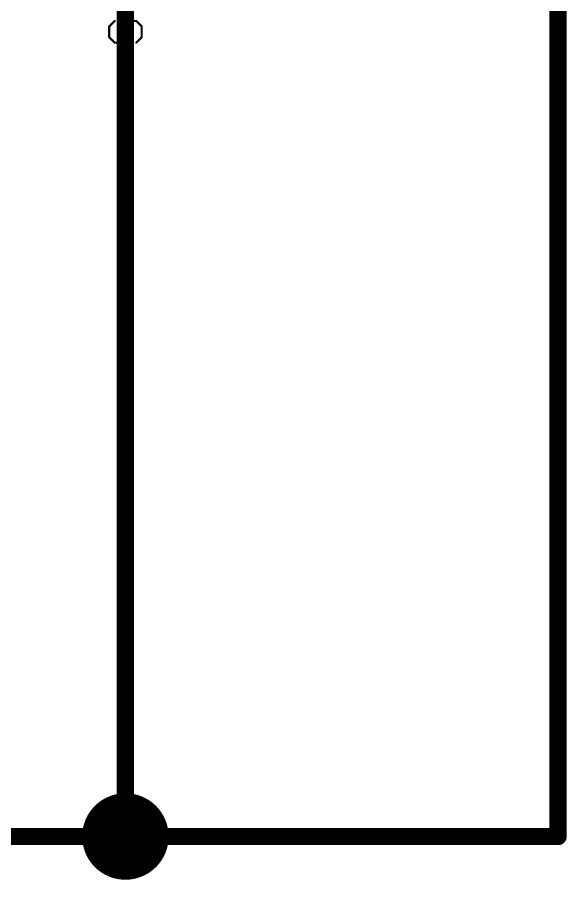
# Model space of a CAD drawing. Extents: x -22 to 205, y 41 to 107.
# Drawn here: x 151.13 to 157.58, y 41.4 to 51.53 of the extents above; entities that cross this region are included whole.
import ezdxf

# ---------------------------------------------------------------- set-up
doc = ezdxf.new("R2010")
doc.units = 0
doc.layers.add('91', color=94, linetype='CONTINUOUS')
doc.layers.add('99', color=214, linetype='CONTINUOUS')

msp = doc.modelspace()

# ---------------------------------------------------------------- linework, layer by layer
at = {"layer": '91', "const_width": 0.2032}
for points in [[(152.4, 53.34), (152.4, 41.91)], [(157.48, 52.07), (157.48, 41.91)], [(152.4, 41.91), (63.5, 41.91)], [(157.48, 41.91), (152.4, 41.91)]]:
    msp.add_lwpolyline(points, dxfattribs=at)
at = {"layer": '91'}
for points, const_width in [([(152.4, 41.656, 1), (152.4, 42.164, 1), (152.4, 41.656)], 0.508), ([(152.4, 41.9608, 1), (152.4, 41.8592)], 0.1016), ([(152.3492, 41.91, 1), (152.4508, 41.91)], 0.1016), ([(152.4, 41.8592, 1), (152.4, 41.9608)], 0.1016), ([(157.4292, 41.91, 1), (157.5308, 41.91)], 0.1016), ([(157.48, 41.8592, 1), (157.48, 41.9608)], 0.1016)]:
    msp.add_lwpolyline(points, format="xyb", dxfattribs=dict(at, const_width=const_width))
at = {"layer": '99', "const_width": 0.0254}
for points in [[(152.2727, 51.4864), (152.2092, 51.4229)], [(152.3998, 51.4229), (152.4634, 51.4864)], [(152.4634, 51.4864), (152.5269, 51.4864)], [(152.5269, 51.4864), (152.5905, 51.4229)], [(152.2092, 51.4229), (152.2092, 51.2957)], [(152.3998, 51.2957), (152.3998, 51.4229)], [(152.5905, 51.4229), (152.5905, 51.2957)], [(152.2092, 51.2957), (152.2727, 51.2322)], [(152.3363, 51.2322), (152.3998, 51.2957)], [(152.5905, 51.2957), (152.5269, 51.2322)], [(152.2727, 51.2322), (152.3363, 51.2322)]]:
    msp.add_lwpolyline(points, dxfattribs=at)
at = {"layer": '99', "const_width": 0.0127}
for points in [[(152.2772, 51.4819, 1), (152.2682, 51.4909)], [(152.4634, 51.4928, 1), (152.4634, 51.4801)], [(152.4679, 51.4819, 1), (152.4589, 51.4909)], [(152.5314, 51.4909, 1), (152.5225, 51.4819)], [(152.5269, 51.4801, 1), (152.5269, 51.4928)], [(152.2155, 51.4229, 1), (152.2028, 51.4229)], [(152.2047, 51.4273, 1), (152.2137, 51.4184)], [(152.3953, 51.4273, 1), (152.4043, 51.4184)], [(152.4062, 51.4229, 1), (152.3935, 51.4229)], [(152.5969, 51.4229, 1), (152.5842, 51.4229)], [(152.586, 51.4184, 1), (152.595, 51.4273)], [(152.2028, 51.2957, 1), (152.2155, 51.2957)], [(152.2137, 51.3002, 1), (152.2047, 51.2913)], [(152.3935, 51.2957, 1), (152.4062, 51.2957)], [(152.4043, 51.2913, 1), (152.3953, 51.3002)], [(152.5842, 51.2957, 1), (152.5969, 51.2957)], [(152.595, 51.2913, 1), (152.586, 51.3002)], [(152.2727, 51.2385, 1), (152.2727, 51.2258)], [(152.2682, 51.2277, 1), (152.2772, 51.2367)], [(152.3318, 51.2367, 1), (152.3408, 51.2277)], [(152.3363, 51.2258, 1), (152.3363, 51.2385)], [(152.5225, 51.2367, 1), (152.5314, 51.2277)]]:
    msp.add_lwpolyline(points, format="xyb", dxfattribs=at)

doc.saveas('drawing.dxf')
